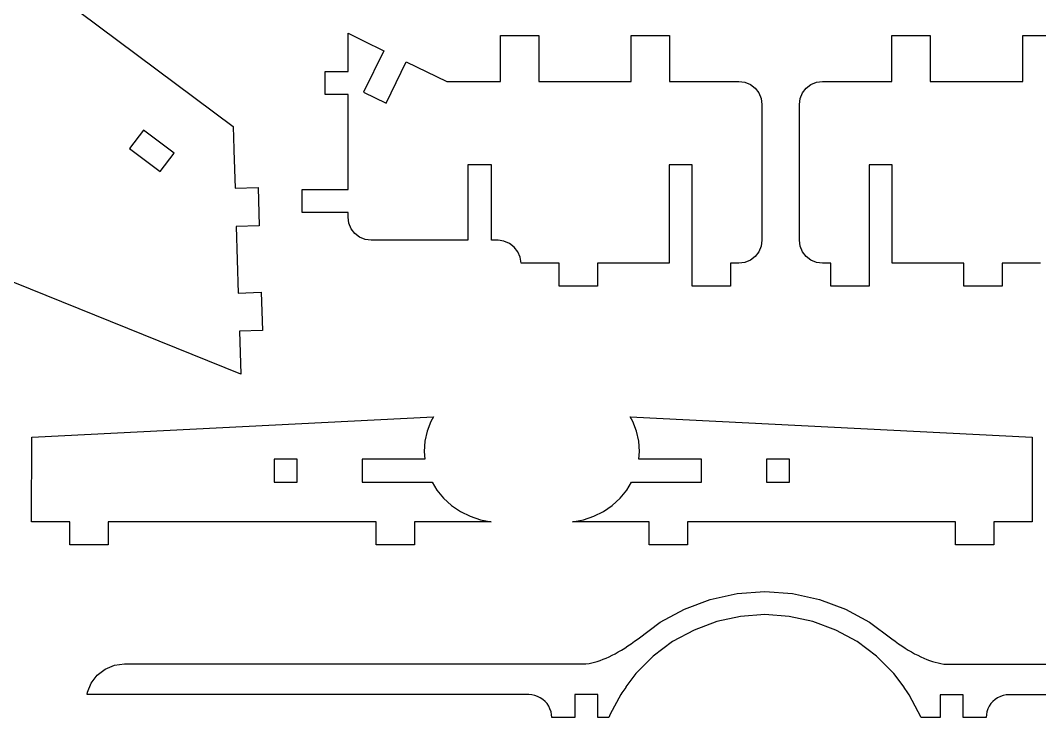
# Model space of a CAD drawing. Extents: x -3458 to 3458, y -2251 to 2251.
# Drawn here: x -363 to 915, y -2251 to -1377 of the extents above; entities that cross this region are included whole.
import ezdxf

# ---------------------------------------------------------------- set-up
doc = ezdxf.new("R2010")
doc.units = 0
doc.header["$MEASUREMENT"] = 0
doc.layers.get('0').update_dxf_attribs({"linetype": 'CONTINUOUS'})

msp = doc.modelspace()

# ---------------------------------------------------------------- linework, layer by layer
for p, q in [((-645.2, -1099.4), (-95.8, -1509.7)), ((48, -1440.8), (48, -1392.8)), ((48, -1392.8), (67.3, -1402.2)), ((67.3, -1402.2), (92.9, -1414.8)), ((238.9, -1395.7), (286.9, -1395.7)), ((238.9, -1453.3), (238.9, -1395.7)), ((286.9, -1395.7), (286.9, -1453.3)), ((402.8, -1453.3), (402.8, -1395.7)), ((402.8, -1395.7), (450.8, -1395.7)), ((450.8, -1395.7), (450.8, -1453.3)), ((729.4, -1453.3), (729.5, -1395.7)), ((729.5, -1395.7), (777.5, -1395.7)), ((777.5, -1395.7), (777.5, -1453.3)), ((893.4, -1453.3), (893.4, -1395.7)), ((893.4, -1395.7), (941.4, -1395.7)), ((92.9, -1414.8), (67.5, -1466.7)), ((95.6, -1480.4), (121, -1428.5)), ((121, -1428.5), (171.7, -1453.3)), ((19.2, -1469.6), (19.2, -1440.8)), ((19.2, -1440.8), (48, -1440.8)), ((171.7, -1453.3), (238.9, -1453.3)), ((286.9, -1453.3), (402.8, -1453.3)), ((450.8, -1453.3), (537.8, -1453.3)), ((537.8, -1453.3), (545.3, -1454.3)), ((545.3, -1454.3), (552.2, -1457.2)), ((628, -1457.2), (635, -1454.3)), ((635, -1454.3), (642.4, -1453.3)), ((642.4, -1453.3), (729.4, -1453.3)), ((642.4, -1453.3), (642.4, -1453.3)), ((777.5, -1453.3), (893.4, -1453.3)), ((67.5, -1466.7), (95.6, -1480.4)), ((552.2, -1457.2), (558.2, -1461.7)), ((558.2, -1461.7), (562.7, -1467.7)), ((562.7, -1467.7), (565.6, -1474.7)), ((614.6, -1474.7), (617.5, -1467.7)), ((617.5, -1467.7), (622.1, -1461.7)), ((622.1, -1461.7), (628, -1457.2)), ((48, -1469.6), (19.2, -1469.6)), ((48, -1588.7), (48, -1469.6)), ((565.6, -1474.7), (566.6, -1482.1)), ((613.7, -1482.1), (614.6, -1474.7)), ((566.6, -1482.1), (566.6, -1652.3)), ((613.7, -1652.3), (613.7, -1482.1)), ((-208.5, -1514.3), (-225.7, -1537.3)), ((-170, -1543), (-208.5, -1514.3)), ((-95.8, -1509.7), (-95, -1538.3)), ((-225.7, -1537.3), (-187.3, -1566.1)), ((-187.3, -1566.1), (-170, -1543)), ((-95, -1538.3), (-95, -1539.2)), ((-95, -1539.2), (-93.5, -1587.1)), ((227.8, -1557.7), (198.1, -1557.7)), ((198.1, -1557.7), (198.1, -1652.3)), ((227.8, -1652.3), (227.8, -1557.7)), ((479.2, -1557.7), (450.4, -1557.7)), ((450.4, -1557.7), (450.4, -1681.1)), ((479.2, -1681.1), (479.2, -1557.7)), ((701.1, -1557.7), (701, -1709.9)), ((729.9, -1557.7), (701.1, -1557.7)), ((729.9, -1681.1), (729.9, -1557.7)), ((-93.5, -1587.1), (-64.7, -1586.3)), ((-64.7, -1586.3), (-63.3, -1634.3)), ((-9.6, -1617.5), (-9.6, -1588.7)), ((-9.6, -1588.7), (48, -1588.7)), ((48, -1617.5), (-9.6, -1617.5)), ((48, -1623.5), (48, -1617.5)), ((-86.5, -1820.2), (-551.8, -1632)), ((-63.3, -1634.3), (-92.1, -1635.1)), ((49, -1631), (48, -1623.5)), ((51.9, -1637.9), (49, -1631)), ((-92.1, -1635.1), (-89.6, -1718.5)), ((56.5, -1643.9), (51.9, -1637.9)), ((62.5, -1648.5), (56.5, -1643.9)), ((69.4, -1651.4), (62.5, -1648.5)), ((76.9, -1652.3), (69.4, -1651.4)), ((198.1, -1652.3), (76.9, -1652.3)), ((235.9, -1652.3), (227.8, -1652.3)), ((243.3, -1653.3), (235.9, -1652.3)), ((250.3, -1656.2), (243.3, -1653.3)), ((256.2, -1660.8), (250.3, -1656.2)), ((565.6, -1659.8), (562.7, -1666.7)), ((566.6, -1652.3), (565.6, -1659.8)), ((614.6, -1659.8), (613.7, -1652.3)), ((617.5, -1666.7), (614.6, -1659.8)), ((260.8, -1666.7), (256.2, -1660.8)), ((263.7, -1673.7), (260.8, -1666.7)), ((558.2, -1672.7), (552.2, -1677.3)), ((562.7, -1666.7), (558.2, -1672.7)), ((622.1, -1672.7), (617.5, -1666.7)), ((628, -1677.3), (622.1, -1672.7)), ((264.7, -1681.1), (263.7, -1673.7)), ((312.7, -1681.1), (264.7, -1681.1)), ((312.7, -1709.9), (312.7, -1681.1)), ((450.4, -1681.1), (360.7, -1681.1)), ((360.7, -1681.1), (360.7, -1709.9)), ((479.2, -1709.9), (479.2, -1681.1)), ((537.8, -1681.1), (527.2, -1681.1)), ((527.2, -1681.1), (527.2, -1709.9)), ((545.3, -1680.2), (537.8, -1681.1)), ((552.2, -1677.3), (545.3, -1680.2)), ((635, -1680.2), (628, -1677.3)), ((642.4, -1681.1), (635, -1680.2)), ((653, -1681.1), (642.4, -1681.1)), ((653, -1709.9), (653, -1681.1)), ((819.6, -1681.1), (729.9, -1681.1)), ((819.6, -1709.9), (819.6, -1681.1)), ((915.6, -1681.1), (867.6, -1681.1)), ((867.6, -1681.1), (867.6, -1709.9)), ((360.7, -1709.9), (312.7, -1709.9)), ((527.2, -1709.9), (479.2, -1709.9)), ((701, -1709.9), (653, -1709.9)), ((867.6, -1709.9), (819.6, -1709.9)), ((-89.6, -1718.5), (-60.8, -1717.6)), ((-60.8, -1717.6), (-59.3, -1765.6)), ((-59.3, -1765.6), (-88.1, -1766.4)), ((-88.1, -1766.4), (-86.5, -1820.2)), ((-348.4, -1899.2), (155.2, -1873.9)), ((155.2, -1873.9), (151.9, -1879.7)), ((404.7, -1879.7), (401.4, -1873.9)), ((401.4, -1873.9), (905, -1899.2)), ((151.9, -1879.7), (147.2, -1891.7)), ((409.4, -1891.7), (404.7, -1879.7)), ((404.7, -1879.7), (404.7, -1879.7)), ((-348.5, -2005.4), (-348.4, -1899.2)), ((147.2, -1891.7), (144.3, -1904.3)), ((412.2, -1904.3), (409.4, -1891.7)), ((905, -1899.2), (905, -2005.4)), ((144.3, -1904.3), (143.5, -1917.1)), ((413.1, -1917.1), (412.2, -1904.3)), ((-15.8, -1926.8), (-44.6, -1926.8)), ((-44.6, -1926.8), (-44.6, -1955.6)), ((-15.8, -1955.6), (-15.8, -1926.8)), ((144.3, -1926.8), (65.7, -1926.8)), ((65.7, -1926.8), (65.7, -1955.6)), ((143.5, -1917.1), (144.3, -1926.8)), ((412.3, -1926.8), (413.1, -1917.1)), ((490.8, -1926.8), (412.3, -1926.8)), ((490.8, -1955.6), (490.8, -1926.8)), ((601.2, -1926.8), (572.4, -1926.8)), ((572.4, -1926.8), (572.4, -1955.6)), ((601.2, -1955.6), (601.2, -1926.8)), ((-44.6, -1955.6), (-15.8, -1955.6)), ((65.7, -1955.6), (153.3, -1955.6)), ((153.3, -1955.6), (159.3, -1965.6)), ((159.3, -1965.6), (167.7, -1975.8)), ((388.9, -1975.8), (397.3, -1965.6)), ((397.3, -1965.6), (403.2, -1955.6)), ((403.2, -1955.6), (490.8, -1955.6)), ((572.4, -1955.6), (601.2, -1955.6)), ((167.7, -1975.8), (177.5, -1984.7)), ((379.1, -1984.7), (388.9, -1975.8)), ((177.5, -1984.7), (188.7, -1992.3)), ((367.9, -1992.3), (379.1, -1984.7)), ((188.7, -1992.3), (200.8, -1998.4)), ((200.8, -1998.4), (213.8, -2002.8)), ((213.8, -2002.8), (227.3, -2005.4)), ((329.2, -2005.4), (342.8, -2002.8)), ((342.8, -2002.8), (355.8, -1998.4)), ((355.8, -1998.4), (367.9, -1992.3)), ((-300.5, -2005.4), (-348.5, -2005.4)), ((-300.5, -2034.2), (-300.5, -2005.4)), ((83.3, -2005.4), (-252.5, -2005.4)), ((-252.5, -2005.4), (-252.5, -2034.2)), ((83.3, -2034.2), (83.3, -2005.4)), ((227.3, -2005.4), (131.3, -2005.4)), ((131.3, -2005.4), (131.3, -2034.2)), ((425.3, -2005.4), (329.2, -2005.4)), ((425.3, -2034.2), (425.3, -2005.4)), ((809.1, -2005.4), (473.3, -2005.4)), ((473.3, -2005.4), (473.3, -2034.2)), ((809.1, -2034.2), (809.1, -2005.4)), ((905, -2005.4), (857.1, -2005.4)), ((857.1, -2005.4), (857.1, -2034.2)), ((-252.5, -2034.2), (-300.5, -2034.2)), ((131.3, -2034.2), (83.3, -2034.2)), ((473.3, -2034.2), (425.3, -2034.2)), ((857.1, -2034.2), (809.1, -2034.2)), ((535.7, -2095.3), (570.3, -2092.8)), ((570.3, -2092.8), (604.8, -2095.3)), ((469.5, -2114.7), (501.9, -2102.6)), ((501.9, -2102.6), (535.7, -2095.3)), ((604.8, -2095.3), (638.7, -2102.6)), ((638.7, -2102.6), (671.1, -2114.7)), ((439.1, -2131.3), (469.5, -2114.7)), ((671.1, -2114.7), (701.5, -2131.3)), ((411.4, -2152.1), (439.1, -2131.3)), ((510, -2130.4), (481.5, -2141)), ((539.9, -2123.9), (510, -2130.4)), ((570.3, -2121.7), (539.9, -2123.9)), ((600.7, -2123.9), (570.3, -2121.7)), ((630.5, -2130.4), (600.7, -2123.9)), ((659.1, -2141), (630.5, -2130.4)), ((701.5, -2131.3), (729.2, -2152.1)), ((481.5, -2141), (454.7, -2155.6)), ((685.9, -2155.6), (659.1, -2141)), ((398.7, -2161), (402.9, -2158.2)), ((402.9, -2158.2), (407.1, -2155.2)), ((407.1, -2155.2), (411.4, -2152.1)), ((454.7, -2155.6), (430.3, -2173.9)), ((710.3, -2173.9), (685.9, -2155.6)), ((729.2, -2152.1), (733.5, -2155.2)), ((733.5, -2155.2), (737.7, -2158.2)), ((737.7, -2158.2), (741.9, -2161)), ((378.8, -2172.7), (382.7, -2170.7)), ((382.7, -2170.7), (386.6, -2168.5)), ((386.6, -2168.5), (390.6, -2166.1)), ((390.6, -2166.1), (394.6, -2163.7)), ((394.6, -2163.7), (398.7, -2161)), ((741.9, -2161), (746, -2163.7)), ((746, -2163.7), (750, -2166.2)), ((750, -2166.2), (754, -2168.5)), ((754, -2168.5), (757.9, -2170.7)), ((757.9, -2170.7), (761.8, -2172.7)), ((-244.7, -2185.2), (-232.3, -2183.6)), ((-232.3, -2183.6), (346, -2183.6)), ((346, -2183.6), (350, -2183)), ((350, -2183), (353.3, -2182.2)), ((353.3, -2182.2), (356.8, -2181.4)), ((356.8, -2181.4), (360.3, -2180.3)), ((360.3, -2180.3), (363.9, -2179.1)), ((363.9, -2179.1), (367.5, -2177.7)), ((367.5, -2177.7), (371.2, -2176.2)), ((371.2, -2176.2), (375, -2174.5)), ((375, -2174.5), (378.8, -2172.7)), ((430.3, -2173.9), (408.7, -2195.4)), ((731.9, -2195.4), (710.3, -2173.9)), ((761.8, -2172.7), (765.6, -2174.6)), ((765.6, -2174.6), (769.4, -2176.3)), ((769.4, -2176.3), (773.1, -2177.8)), ((773.1, -2177.8), (776.7, -2179.1)), ((776.7, -2179.1), (780.3, -2180.4)), ((780.3, -2180.4), (783.8, -2181.4)), ((783.8, -2181.4), (787.3, -2182.3)), ((787.3, -2182.3), (790.7, -2183)), ((790.7, -2183), (794.7, -2183.7)), ((794.7, -2183.7), (1388.2, -2183.7)), ((-266.2, -2197.6), (-256.3, -2190)), ((-256.3, -2190), (-244.7, -2185.2)), ((408.7, -2195.4), (396, -2212.4)), ((744.6, -2212.5), (731.9, -2195.4)), ((-278.7, -2219.1), (-273.9, -2207.5)), ((-273.9, -2207.5), (-266.2, -2197.6)), ((-279, -2222), (-278.7, -2219.1)), ((274.4, -2222), (-279, -2222)), ((278.2, -2222.3), (274.4, -2222)), ((360.8, -2222), (332, -2222)), ((332, -2222), (332, -2250.8)), ((360.8, -2250.8), (360.8, -2222)), ((389.6, -2222), (376.4, -2246.5)), ((390.9, -2219.6), (389.6, -2222)), ((396, -2212.9), (390.9, -2219.6)), ((396, -2212.4), (396, -2212.9)), ((744.6, -2212.9), (744.6, -2212.5)), ((749.6, -2219.6), (744.6, -2212.9)), ((751, -2222.1), (749.6, -2219.6)), ((765.9, -2250.9), (751, -2222.1)), ((818.7, -2222.1), (789.9, -2222.1)), ((789.9, -2222.1), (789.9, -2250.9)), ((818.7, -2250.9), (818.7, -2222.1)), ((876.3, -2222.1), (872.5, -2222.3)), ((1985.4, -2222.2), (876.3, -2222.1)), ((281.9, -2223), (278.2, -2222.3)), ((285.5, -2224.2), (281.9, -2223)), ((288.8, -2225.9), (285.5, -2224.2)), ((292, -2228), (288.8, -2225.9)), ((294.8, -2230.5), (292, -2228)), ((297.3, -2233.3), (294.8, -2230.5)), ((299.4, -2236.4), (297.3, -2233.3)), ((853.4, -2233.3), (851.4, -2236.5)), ((856, -2230.5), (853.4, -2233.3)), ((858.8, -2228), (856, -2230.5)), ((861.9, -2225.9), (858.8, -2228)), ((865.3, -2224.3), (861.9, -2225.9)), ((868.9, -2223.1), (865.3, -2224.3)), ((872.5, -2222.3), (868.9, -2223.1)), ((301, -2239.8), (299.4, -2236.4)), ((302.3, -2243.4), (301, -2239.8)), ((303, -2247.1), (302.3, -2243.4)), ((303.2, -2250.8), (303, -2247.1)), ((376.4, -2246.5), (374.8, -2250.8)), ((847.8, -2247.1), (847.5, -2250.9)), ((848.5, -2243.4), (847.8, -2247.1)), ((849.7, -2239.8), (848.5, -2243.4)), ((851.4, -2236.5), (849.7, -2239.8)), ((332, -2250.8), (303.2, -2250.8)), ((374.8, -2250.8), (360.8, -2250.8)), ((789.9, -2250.9), (765.9, -2250.9)), ((847.5, -2250.9), (818.7, -2250.9))]:
    msp.add_line(p, q)

doc.saveas('drawing.dxf')
